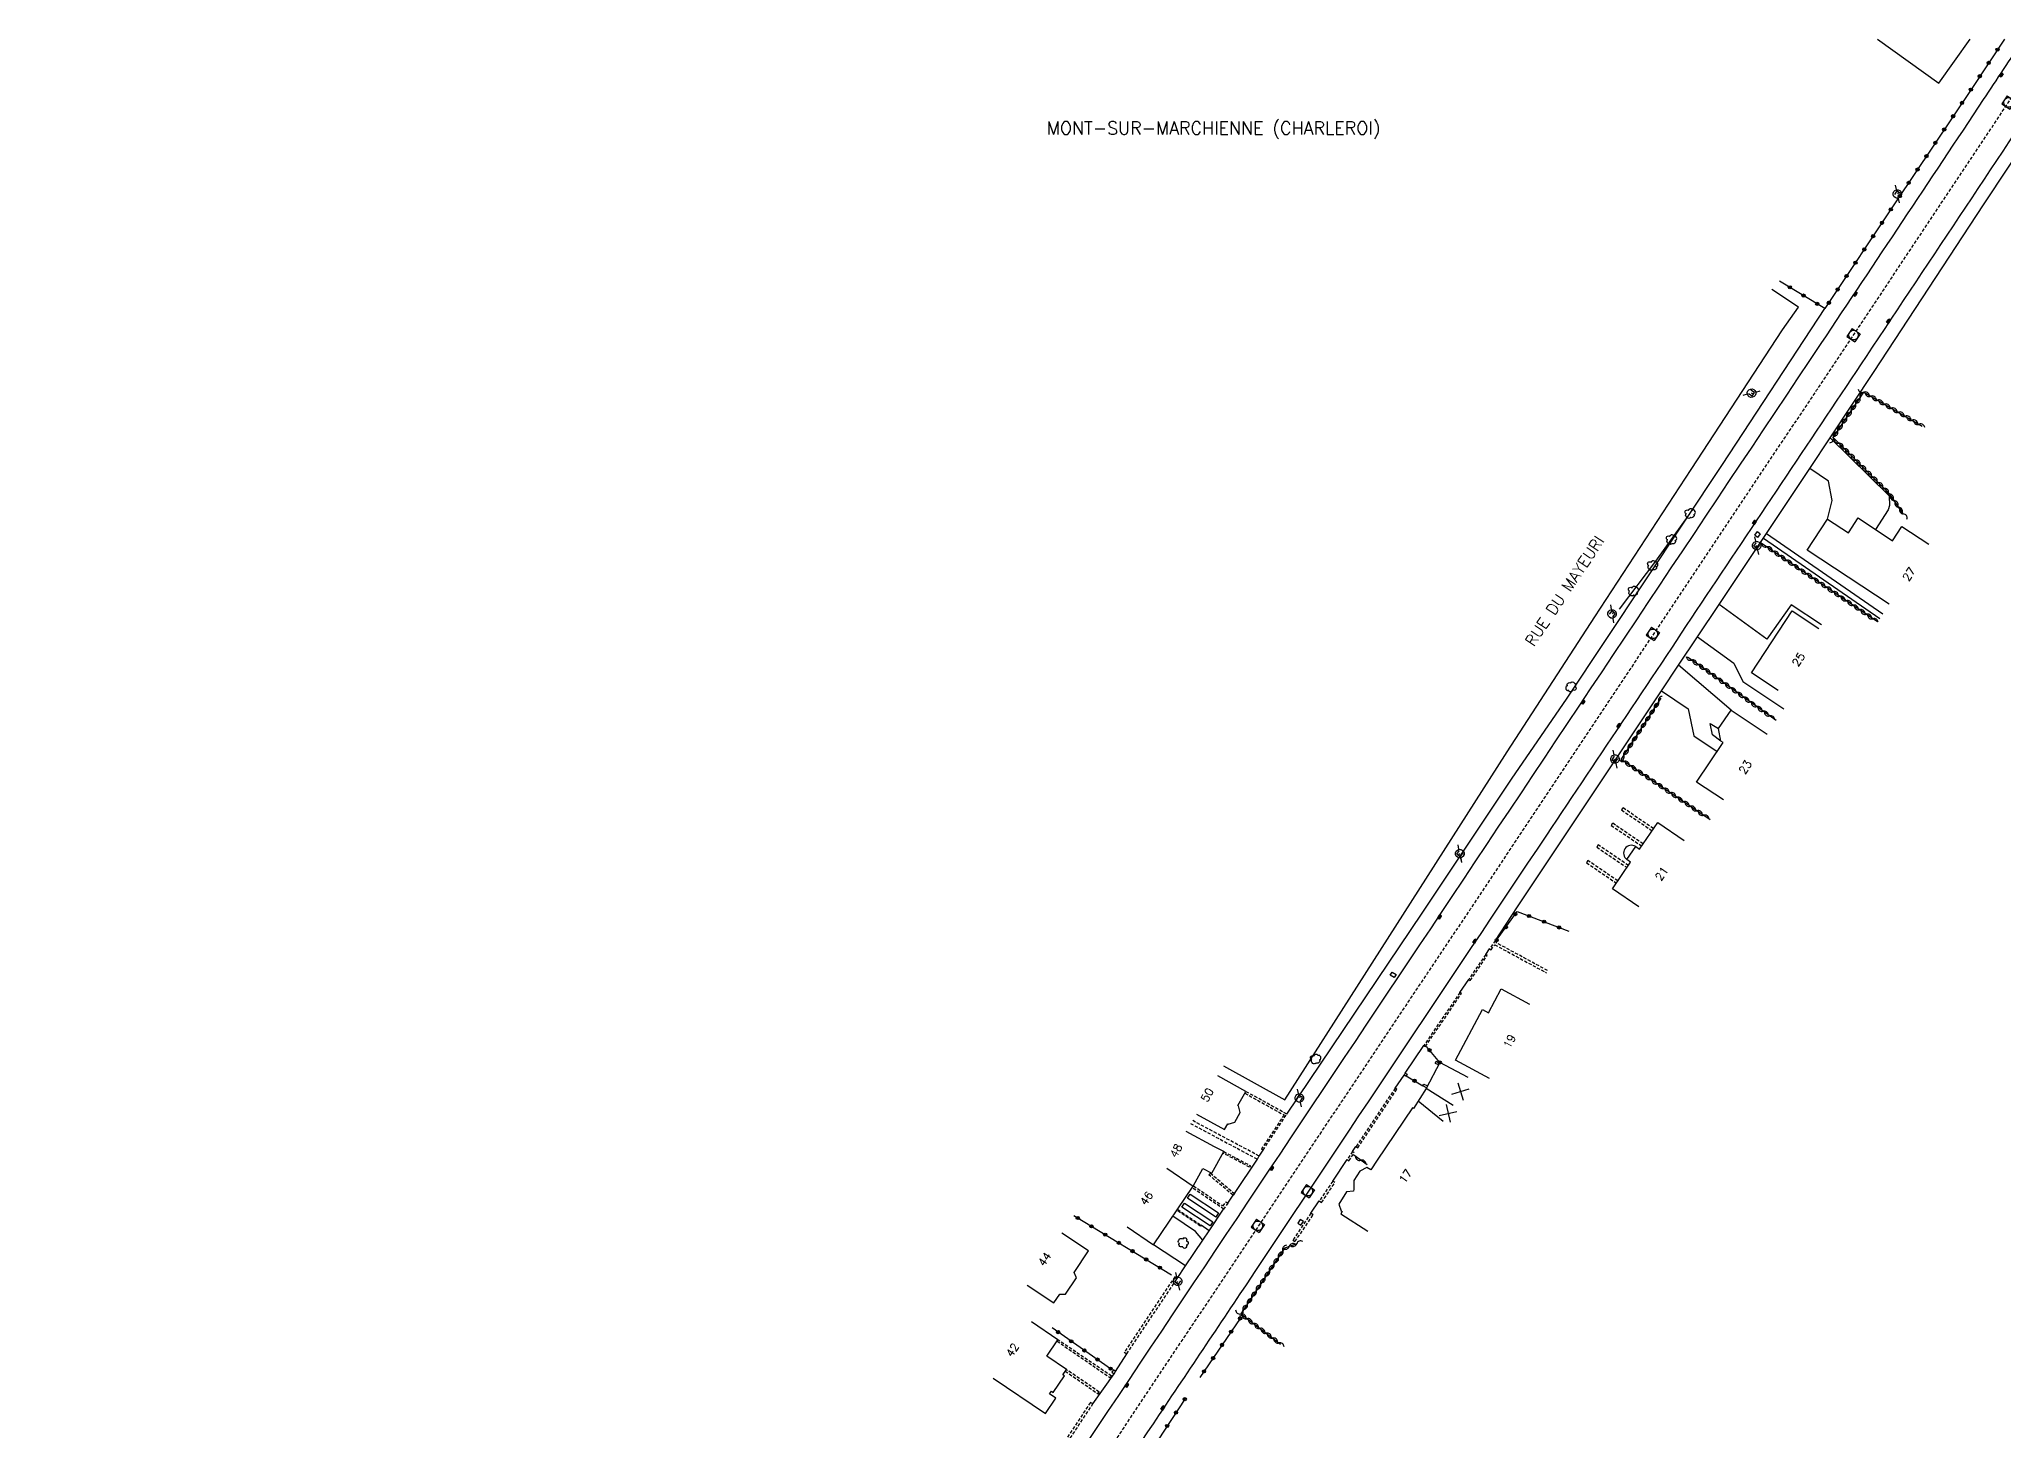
# Model space of a CAD drawing. Header units: millimetres. Extents: x 153000 to 154001, y 120000 to 121000.
# Drawn here: x 153360.4 to 153667.2, y 120782.7 to 121000 of the extents above; entities that cross this region are included whole.
import ezdxf
from ezdxf.enums import TextEntityAlignment as Align

# ---------------------------------------------------------------- set-up
doc = ezdxf.new("R2010")
doc.units = ezdxf.units.MM
doc.linetypes.add('DASHED', pattern=[0.75, 0.5, -0.25])
doc.layers.get('0').update_dxf_attribs({"linetype": 'CONTINUOUS'})
for name, color, linetype in [('W0001', 6, 'DASHED'), ('W0008', 7, 'CONTINUOUS'), ('W0100', 7, 'CONTINUOUS'), ('W0112', 1, 'DASHED'), ('W0300', 7, 'CONTINUOUS'), ('W0302', 3, 'CONTINUOUS'), ('W0310', 3, 'CONTINUOUS'), ('W0322', 7, 'CONTINUOUS'), ('W0330', 7, 'CONTINUOUS'), ('W0334', 7, 'CONTINUOUS'), ('W0400', 7, 'CONTINUOUS'), ('W0420', 7, 'CONTINUOUS'), ('W0471', 7, 'CONTINUOUS'), ('W0980', 7, 'CONTINUOUS'), ('W0989', 7, 'CONTINUOUS'), ('W0991', 7, 'CONTINUOUS'), ('W1102', 7, 'CONTINUOUS')]:
    doc.layers.add(name, color=color, linetype=linetype)
doc.styles.get("Standard").update_dxf_attribs({"font": 'romans.shx', "width": 0.85})

# ---------------------------------------------------------------- blocks, each defined once
blk = doc.blocks.new('t310o')
at = {"color": 0, "linetype": 'Continuous'}
for centre, start, end in [((-0.5, 0.38), 216.8699, 323.1304), ((0.5, -0.37), 36.8699, 143.1303)]:
    blk.add_arc(centre, 0.625, start, end, dxfattribs=at)
blk = doc.blocks.new('t991o')
at = {"color": 0, "linetype": 'Continuous'}
for p, q in [((-1, 1), (1, -1)), ((-1, -1), (1, 1))]:
    blk.add_line(p, q, dxfattribs=at)
blk = doc.blocks.new('t322o')
at = {"color": 0, "linetype": 'Continuous'}
for radius in [0.25, 0.15]:
    blk.add_circle((0, 0), radius, dxfattribs=at)
blk = doc.blocks.new('T300')
for p, q in [((-0.8, 0.51), (-0.86, 0.34)), ((-0.86, 0.34), (-0.86, 0.17)), ((-0.86, 0.17), (-0.74, 0.06)), ((-0.69, 0.63), (-0.8, 0.51)), ((-0.8, -0.06), (-0.74, 0.06)), ((-0.74, 0.06), (-0.69, 0.11)), ((-0.57, 0.69), (-0.69, 0.63)), ((-0.46, 0.69), (-0.57, 0.69)), ((-0.29, 0.63), (-0.46, 0.69)), ((-0.29, 0.63), (-0.17, 0.74)), ((-0.23, 0.57), (-0.29, 0.63)), ((-0.17, 0.74), (-0.06, 0.8)), ((-0.06, 0.8), (0.06, 0.8)), ((0.06, 0.8), (0.23, 0.74)), ((0.23, 0.74), (0.34, 0.63)), ((0.34, 0.63), (0.4, 0.51)), ((0.46, 0.46), (0.34, 0.46)), ((0.4, 0.51), (0.4, 0.46)), ((0.57, 0.4), (0.46, 0.46)), ((0.57, 0.4), (0.69, 0.29)), ((0.69, 0.29), (0.74, 0.17)), ((0.74, 0.06), (0.69, -0.17)), ((0.74, 0.17), (0.74, 0.06)), ((-0.8, -0.17), (-0.8, -0.06)), ((-0.8, -0.23), (-0.8, -0.17)), ((-0.74, -0.34), (-0.8, -0.23)), ((-0.69, -0.4), (-0.74, -0.34)), ((-0.51, -0.46), (-0.69, -0.4)), ((-0.4, -0.46), (-0.51, -0.46)), ((-0.4, -0.46), (-0.34, -0.46)), ((-0.34, -0.46), (-0.34, -0.4)), ((-0.34, -0.51), (-0.34, -0.46)), ((-0.29, -0.63), (-0.34, -0.51)), ((-0.17, -0.74), (-0.29, -0.63)), ((-0.06, -0.8), (-0.17, -0.74)), ((0.06, -0.8), (-0.06, -0.8)), ((0.17, -0.74), (0.06, -0.8)), ((0.23, -0.69), (0.17, -0.74)), ((0.29, -0.46), (0.23, -0.46)), ((0.29, -0.63), (0.23, -0.69)), ((0.46, -0.4), (0.29, -0.46)), ((0.34, -0.51), (0.29, -0.63)), ((0.34, -0.51), (0.34, -0.46)), ((0.57, -0.34), (0.46, -0.4)), ((0.63, -0.29), (0.57, -0.34)), ((0.69, -0.17), (0.63, -0.29))]:
    blk.add_line(p, q)
blk = doc.blocks.new('T471')
for p, q in [((-0.333334, 0.333334), (-0.333334, -0.333334)), ((-0.333334, 0.333334), (0.333334, 0.333334)), ((-0.333334, 0), (0, 0)), ((0.500001, 0.500001), (1.000002, 1.000002)), ((-0.500001, -0.500001), (-1.000002, -1.000002)), ((-0.333334, -0.333334), (0.333334, -0.333334))]:
    blk.add_line(p, q)
blk.add_ellipse((0, 0), major_axis=(0.471405, 0.471405), ratio=1, start_param=5.4977871438, end_param=11.780972451)
blk = doc.blocks.new('T400')
for p, q in [((-0.15, 0.3), (0.15, 0.3)), ((-0.15, -0.25), (-0.15, 0.3)), ((-0.15, 0.15), (0.15, 0.15)), ((-0.15, 0), (0.15, 0)), ((0.15, 0.3), (0.15, -0.25)), ((-0.15, -0.15), (0.15, -0.15)), ((-0.15, -0.25), (-0.15, -0.3)), ((-0.15, -0.3), (0.15, -0.3)), ((0.15, -0.3), (0.15, -0.25))]:
    blk.add_line(p, q)
blk = doc.blocks.new('T420')
for p, q in [((0.75, 0.75), (-0.75, 0.75)), ((-0.75, 0.75), (-0.75, -0.75)), ((0.75, 0.75), (0.75, -0.75)), ((0.75, -0.75), (-0.75, -0.75))]:
    blk.add_line(p, q)
blk.add_ellipse((0, 0), major_axis=(-0.53, 0.53), ratio=1, start_param=3.926991, end_param=10.210176)

msp = doc.modelspace()

# ---------------------------------------------------------------- linework, layer by layer
at = {"layer": 'W0001', "flags": 128}
msp.add_lwpolyline([(153363.28, 120534.06), (153365.13, 120536.8, -0.00033), (153418.42, 120616.6, -0.000932), (153480.1, 120708.93, 0.001108), (153530.18, 120783.77, -0.000172), (153583.94, 120864.22, -0.000373), (153641.59, 120950.59, 0.000476), (153666.96, 120988.67, -0.000171), (153674.48, 121000, -0.000171)], format="xyb", dxfattribs=at)
at = {"layer": 'W0008', "flags": 128}
msp.add_lwpolyline([(153360.37, 120536), (153362.24, 120538.72, -0.00033), (153415.53, 120618.52, -0.000932), (153477.22, 120710.87, 0.001108), (153527.29, 120785.7, -0.000172), (153581.06, 120866.14, -0.000373), (153638.71, 120952.52, 0.000476), (153664.06, 120990.59, -0.000142), (153670.32, 121000, -0.000142)], format="xyb", dxfattribs=at)
at = {"layer": 'W0008'}
msp.add_lwpolyline([(153365.91, 120531.75), (153367.18, 120533.62, 0.000108), (153406.1, 120591.9, 0.000419), (153431.82, 120630.43, -0.000269), (153456.93, 120667.99, 0.000637), (153476.99, 120698.01, 0.001586), (153508.28, 120744.78, 0.001159), (153533.41, 120782.36, 0.000114), (153548.92, 120805.52, -0.000413), (153595.83, 120875.74, 0.000653), (153620.79, 120913.12, 0.000704), (153645.75, 120950.48, -0.000181), (153676.81, 120997.11, -0.000009), (153678.73, 121000, -0.000009)], format="xyb", dxfattribs=at)
at = {"layer": 'W0100'}
for points in [[(153647.49, 121000), (153657.05, 120993.16), (153661.94, 121000)], [(153649.31, 120911.8), (153636.51, 120920.23), (153639.7, 120925.08), (153642.94, 120922.95), (153644.46, 120925.25), (153649.84, 120921.7), (153651.3, 120923.91), (153655.48, 120921.16)], [(153631.96, 120898.32), (153627.79, 120901.08), (153634.17, 120910.73), (153638.34, 120907.98)], [(153623.41, 120881.21), (153619.24, 120883.97), (153623.38, 120890.19), (153623.03, 120890.42), (153622.66, 120892.35), (153624.62, 120895.25), (153630.25, 120891.5)], [(153610.23, 120864.52), (153606.1, 120867.33), (153608.93, 120871.49), (153608.34, 120871.9), (153609.72, 120873.96), (153610.33, 120873.55), (153613.15, 120877.69), (153617.28, 120874.87)], [(153586.88, 120837.72), (153581.55, 120840.58), (153585.81, 120848.49), (153586.73, 120847.99), (153588.73, 120851.72), (153593.14, 120849.35)], [(153541.13, 120832.16), (153545.49, 120829.73), (153546, 120830.64), (153546.09, 120830.59), (153547.11, 120830.91), (153547.94, 120832.39), (153547.68, 120833.43), (153547.59, 120833.48), (153548.82, 120835.69), (153544.46, 120838.13)], [(153583.53, 120837.89), (153579.11, 120840.22), (153576.97, 120836.18), (153574.99, 120833.02), (153574.85, 120833.12), (153569.36, 120824.95), (153568.34, 120823.46), (153567.74, 120823.83), (153566.62, 120823.26), (153565.71, 120821.81), (153565.67, 120820.43), (153565.62, 120820.13), (153564.57, 120820), (153563.37, 120818.09), (153563.73, 120817.03), (153563.88, 120816.93), (153563.64, 120816.56), (153567.88, 120813.89)], [(153530.27, 120814.54), (153534.41, 120811.73), (153540.62, 120820.9), (153542.1, 120823.67), (153543.51, 120822.91), (153545.37, 120826.31), (153543.91, 120827.06), (153539.5, 120829.42)], [(153514.69, 120805.45), (153518.84, 120802.67), (153519.76, 120804.04), (153520.67, 120804.02), (153522.38, 120806.58), (153522.02, 120807.42), (153524.27, 120810.8), (153520.11, 120813.58)], [(153509.38, 120790.91), (153517.52, 120785.4), (153519.15, 120787.82), (153518.18, 120788.48), (153518.45, 120788.87), (153518.71, 120788.68), (153520.48, 120791.28), (153520.23, 120791.45), (153520.79, 120792.26), (153517.73, 120794.37), (153519.47, 120796.9), (153515.35, 120799.74)]]:
    msp.add_lwpolyline(points, dxfattribs=at)
at = {"layer": 'W0112'}
for points in [[(153612.5, 120876.74), (153607.72, 120879.99), (153607.51, 120879.65), (153612.28, 120876.4)], [(153610.88, 120874.35), (153606.11, 120877.59), (153605.9, 120877.25), (153610.65, 120874.01)], [(153606.94, 120868.56), (153602.24, 120871.76), (153602.02, 120871.42), (153606.71, 120868.23)], [(153608.58, 120870.98), (153603.88, 120874.19), (153603.66, 120873.84), (153608.36, 120870.65)], [(153595.95, 120854.57), (153587.94, 120858.92), (153588.05, 120859.07), (153587.81, 120859.25), (153586.89, 120857.98), (153587.13, 120857.81), (153587.71, 120858.6), (153595.76, 120854.23)], [(153578.91, 120839.85), (153578.39, 120840.12), (153578.54, 120840.4), (153579.06, 120840.13)], [(153548.68, 120835.43), (153554.79, 120832.04), (153551.29, 120826.71), (153551.54, 120826.55), (153555.21, 120832.14), (153548.82, 120835.69)], [(153577.02, 120836.27), (153576.48, 120836.55), (153576.63, 120836.85), (153577.17, 120836.56)], [(153540.18, 120830.7), (153550.63, 120825.12), (153550.89, 120825.61), (153540.44, 120831.19)], [(153545.37, 120826.31), (153549.55, 120824.1), (153549.42, 120823.86), (153545.25, 120826.07)], [(153540.64, 120820.95), (153545.27, 120817.81), (153545.72, 120818.47), (153546.02, 120818.27), (153545.36, 120817.32), (153540.45, 120820.65)], [(153538.17, 120817.29), (153541.83, 120814.8), (153541.73, 120814.66), (153538.07, 120817.14)], [(153519.34, 120796.71), (153527.68, 120790.97), (153527.84, 120791.25), (153519.47, 120796.9)], [(153520.62, 120792.02), (153525.76, 120788.48), (153525.93, 120788.76), (153520.79, 120792.26)]]:
    msp.add_lwpolyline(points, dxfattribs=at)
for points in [[(153586.29, 120857.09), (153583.63, 120853.19), (153583.88, 120853.03), (153586.54, 120856.92)], [(153576.88, 120842.71), (153582.51, 120850.99), (153582.26, 120851.15), (153576.64, 120842.88)], [(153573.54, 120838.24), (153573.73, 120838.55), (153574.01, 120838.39), (153573.82, 120838.07)], [(153572.17, 120836.23), (153566.03, 120827.09), (153566.3, 120826.91), (153572.43, 120836.05)], [(153565.48, 120826.3), (153564.65, 120825.06), (153564.92, 120824.88), (153565.75, 120826.12)], [(153547.04, 120819.74), (153546.82, 120819.5), (153543.07, 120822.65), (153543.28, 120822.96)], [(153562.39, 120821.7), (153560.3, 120818.59), (153560.66, 120818.35), (153562.74, 120821.47)], [(153556.5, 120812.24), (153559.34, 120816.45), (153558.99, 120816.69), (153556.15, 120812.47)], [(153537.74, 120806.77), (153529.84, 120794.97), (153530.22, 120794.71), (153538.12, 120806.51)], [(153528.13, 120792.2), (153527.91, 120791.85), (153528.26, 120791.62), (153528.49, 120791.98)], [(153524.54, 120787.14), (153519.37, 120779.28), (153519.76, 120779.03), (153524.93, 120786.89)]]:
    msp.add_lwpolyline(points, close=True, dxfattribs=at)
at = {"layer": 'W0302'}
msp.add_lwpolyline([(153618.13, 120925.92), (153612.8, 120918.5), (153607.16, 120911.02)], dxfattribs=at)
at = {"layer": 'W0310'}
for points in [[(153651.52, 120925.89), (153649.39, 120928.99), (153640.56, 120937.8), (153645.34, 120944.87)], [(153645.34, 120944.87), (153654.47, 120939.61)], [(153647.49, 120909.02), (153629.17, 120921.44)], [(153631.65, 120893.6), (153620.58, 120901.6), (153617.8, 120903.5)], [(153621.36, 120878.12), (153607.47, 120887.53), (153613.67, 120897.1)], [(153567.79, 120824.24), (153565.71, 120825.72)], [(153556.77, 120811.92), (153554.84, 120811.21), (153548.02, 120800.96)], [(153548.02, 120800.96), (153554.26, 120796.21)]]:
    msp.add_lwpolyline(points, dxfattribs=at)
at = {"layer": 'W0322'}
for points in [[(153667.3, 121000), (153661.99, 120992.02), (153650.36, 120974.62), (153639.28, 120957.96), (153632.2, 120962.23)], [(153588, 120859.32), (153591.22, 120863.79), (153599.27, 120860.74)], [(153579.11, 120840.22), (153577.04, 120842.71)], [(153573.86, 120838.14), (153576.49, 120836.58)], [(153521.94, 120816.31), (153537.21, 120807.08)], [(153527.71, 120792.4), (153518.55, 120798.77)], [(153547.93, 120800.25), (153541.62, 120791)], [(153539.29, 120787.64), (153530.86, 120774.81), (153522.26, 120761.56), (153513.83, 120748.53)]]:
    msp.add_lwpolyline(points, dxfattribs=at)
at = {"layer": 'W0330'}
msp.add_lwpolyline([(153545.33, 120839.7), (153554.9, 120834.36), (153567.38, 120853.85), (153589.66, 120888.73), (153603.31, 120909.81), (153618.37, 120932.83), (153632.63, 120954.62), (153635.14, 120958.19), (153630.96, 120960.93)], dxfattribs=at)
at = {"layer": 'W0334'}
for points in [[(153587.81, 120859.25), (153591.25, 120864.52), (153598.44, 120875.3), (153613.74, 120898.26), (153616.4, 120902.26), (153619.37, 120906.68), (153622.76, 120911.73), (153636.94, 120933), (153640.07, 120937.74), (153646.99, 120948.13), (153664.06, 120974.15), (153679.34, 120997.22), (153681.31, 121000)], [(153555.21, 120832.14), (153576.36, 120863.52), (153590.32, 120884.46), (153599.02, 120897.11), (153623.26, 120933.58), (153639.28, 120957.96)], [(153640.07, 120937.74), (153649.3, 120928.71), (153649.38, 120927.22), (153649.17, 120926.52), (153647.16, 120923.47)], [(153639.7, 120925.08), (153640.38, 120927.99), (153639.84, 120930.98), (153636.94, 120933)], [(153629.67, 120922.08), (153647.85, 120909.57)], [(153630.15, 120922.81), (153648.33, 120910.3)], [(153638.73, 120908.56), (153634, 120911.68), (153630.22, 120906.3), (153622.76, 120911.73)], [(153619.37, 120906.68), (153625.05, 120902.55), (153626.46, 120899.72), (153632.88, 120895.45)], [(153624.62, 120895.25), (153616.4, 120902.26)], [(153613.74, 120898.26), (153617.9, 120895.47), (153618.78, 120891.25), (153622.44, 120888.77)], [(153623.03, 120890.42), (153621.69, 120891.37), (153621.37, 120893.18), (153622.66, 120892.35)], [(153542.11, 120812.49), (153540.94, 120813.83), (153537.44, 120816.2)], [(153543.12, 120813.95), (153541.83, 120814.8)], [(153539.42, 120808.46), (153534.41, 120811.73)]]:
    msp.add_lwpolyline(points, dxfattribs=at)
for points in [[(153628.75, 120922.21), (153628.3, 120922.56), (153628.73, 120923.13), (153629.17, 120922.79)], [(153571.35, 120853.86), (153571.66, 120854.33), (153572.28, 120853.96), (153571.97, 120853.49)], [(153540.13, 120819.65), (153544.57, 120816.72), (153544.14, 120816.08), (153539.7, 120819.02)], [(153539.24, 120818.27), (153543.68, 120815.34), (153543.25, 120814.7), (153538.81, 120817.64)], [(153557.81, 120815.41), (153557.32, 120815.72), (153556.92, 120815.13), (153557.42, 120814.81)]]:
    msp.add_lwpolyline(points, close=True, dxfattribs=at)
at = {"layer": 'W0334', "flags": 128}
msp.add_lwpolyline([(153609.72, 120873.96, 0.960817), (153608.34, 120871.9, 0.960817)], format="xyb", dxfattribs=at)
for points in [[(153586.29, 120857.09), (153586.89, 120857.98)], [(153582.26, 120851.15), (153583.63, 120853.19)], [(153573.73, 120838.55), (153576.64, 120842.88)], [(153572.17, 120836.23), (153573.54, 120838.24)], [(153550.89, 120825.61), (153551.54, 120826.55)], [(153565.48, 120826.3), (153566.03, 120827.09)], [(153547.04, 120819.74), (153550.63, 120825.12)], [(153562.39, 120821.7), (153564.65, 120825.06)], [(153546.02, 120818.27), (153546.82, 120819.5)], [(153538.12, 120806.51), (153539.42, 120808.46), (153542.11, 120812.49), (153543.12, 120813.95), (153545.36, 120817.32)], [(153558.99, 120816.69), (153560.3, 120818.59)], [(153528.49, 120791.98), (153530.22, 120794.71)], [(153524.93, 120786.89), (153528.26, 120791.62)]]:
    msp.add_lwpolyline(points, dxfattribs=at)
at = {"layer": 'W1102'}
for p, q in [((153581.21, 120833.52), (153576.97, 120836.18)), ((153579.63, 120831), (153575.72, 120834.18)), ((153536.46, 120823.72), (153540.62, 120820.9))]:
    msp.add_line(p, q, dxfattribs=at)

# ---------------------------------------------------------------- block references
at = {"layer": 'W0300'}
for p, rotation in [((153618.13, 120925.92), 234.327474862956), ((153615.21, 120921.85), 234.327474862956), ((153612.28, 120917.8), 232.974055093559), ((153609.27, 120913.81), 232.974055093559), ((153599.7, 120898.91), 55.4611590007446), ((153559.65, 120840.73), 236.856126309142), ((153539.01, 120812.14), 146.918524292214)]:
    msp.add_blockref('T300', p, dxfattribs=dict(at, rotation=rotation))
at = {"layer": 'W0310'}
for p, rotation in [((153645.34, 120944.87), 330.0640471498), ((153643.38, 120941.96), 55.9828475180953), ((153644.07, 120943), 55.9828475180953), ((153644.77, 120944.03), 55.9828475180953), ((153646.42, 120944.25), 330.0640471498), ((153647.51, 120943.63), 330.0640471498), ((153648.59, 120943), 330.0640471498), ((153649.67, 120942.38), 330.0640471498), ((153650.76, 120941.75), 330.0640471498), ((153641.28, 120938.85), 55.9828475180953), ((153641.98, 120939.89), 55.9828475180953), ((153642.68, 120940.93), 55.9828475180953), ((153651.84, 120941.13), 330.0640471498), ((153652.92, 120940.51), 330.0640471498), ((153654.01, 120939.88), 330.0640471498), ((153640.58, 120937.82), 55.9828475180953), ((153641.43, 120936.93), 135.044526937432), ((153642.32, 120936.05), 135.044526937432), ((153643.2, 120935.17), 135.044526937432), ((153644.08, 120934.28), 135.044526937432), ((153644.97, 120933.4), 135.044526937432), ((153645.85, 120932.52), 135.044526937432), ((153646.74, 120931.63), 135.044526937432), ((153647.62, 120930.75), 135.044526937432), ((153648.51, 120929.87), 135.044526937432), ((153649.39, 120928.98), 124.554520041637), ((153650.1, 120927.95), 124.554520041637), ((153650.81, 120926.92), 124.554520041637), ((153651.52, 120925.89), 124.554520041637), ((153630.21, 120920.74), 145.8664958743588), ((153631.24, 120920.04), 145.8664958743588), ((153632.27, 120919.34), 145.8664958743588), ((153633.31, 120918.63), 145.8664958743588), ((153634.34, 120917.93), 145.8664958743588), ((153635.38, 120917.23), 145.8664958743588), ((153636.41, 120916.53), 145.8664958743588), ((153637.45, 120915.83), 145.8664958743588), ((153638.48, 120915.13), 145.8664958743588), ((153639.52, 120914.43), 145.8664958743588), ((153640.55, 120913.72), 145.8664958743588), ((153641.59, 120913.02), 145.8664958743588), ((153642.62, 120912.32), 145.8664958743588), ((153643.66, 120911.62), 145.8664958743588), ((153644.69, 120910.92), 145.8664958743588), ((153645.73, 120910.22), 145.8664958743588), ((153646.76, 120909.52), 145.8664958743588), ((153618.44, 120903.06), 145.621205660292), ((153619.47, 120902.36), 145.621205660292), ((153620.5, 120901.65), 145.621205660292), ((153621.52, 120900.92), 144.1267174588044), ((153622.53, 120900.19), 144.1267174588044), ((153623.54, 120899.46), 144.1267174588044), ((153624.56, 120898.72), 144.1267174588044), ((153612.62, 120895.48), 57.07788757416984), ((153613.3, 120896.53), 57.07788757416984), ((153625.57, 120897.99), 144.1267174588044), ((153626.58, 120897.26), 144.1267174588044), ((153627.59, 120896.53), 144.1267174588044), ((153628.61, 120895.79), 144.1267174588044), ((153610.59, 120892.34), 57.07788757416984), ((153611.27, 120893.39), 57.07788757416984), ((153611.94, 120894.43), 57.07788757416984), ((153629.62, 120895.06), 144.1267174588044), ((153630.63, 120894.33), 144.1267174588044), ((153608.55, 120889.19), 57.07788757416984), ((153609.23, 120890.24), 57.07788757416984), ((153609.91, 120891.29), 57.07788757416984), ((153607.9, 120887.24), 145.8993423575264), ((153607.87, 120888.14), 57.07788757416984), ((153608.94, 120886.53), 145.8993423575264), ((153609.97, 120885.83), 145.8993423575264), ((153611.01, 120885.13), 145.8993423575264), ((153612.04, 120884.43), 145.8993423575264), ((153613.08, 120883.73), 145.8993423575264), ((153614.11, 120883.03), 145.8993423575264), ((153615.15, 120882.33), 145.8993423575264), ((153616.18, 120881.63), 145.8993423575264), ((153617.22, 120880.93), 145.8993423575264), ((153618.25, 120880.23), 145.8993423575264), ((153619.29, 120879.53), 145.8993423575264), ((153620.32, 120878.83), 145.8993423575264), ((153566.77, 120824.96), 144.475852054409), ((153553.9, 120809.8), 236.355344485702), ((153554.6, 120810.84), 236.355344485702), ((153555.6, 120811.49), 200.138223636236), ((153556.77, 120811.92), 200.138223636236), ((153551.83, 120806.68), 236.355344485702), ((153552.52, 120807.72), 236.355344485702), ((153553.21, 120808.76), 236.355344485702), ((153549.75, 120803.56), 236.355344485702), ((153550.44, 120804.6), 236.355344485702), ((153551.13, 120805.64), 236.355344485702), ((153548.02, 120800.96), 322.733092320979), ((153548.36, 120801.48), 236.355344485702), ((153549.06, 120802.52), 236.355344485702), ((153549.01, 120800.2), 322.733092320979), ((153550.01, 120799.44), 322.733092320979), ((153551, 120798.69), 322.733092320979), ((153552, 120797.93), 322.733092320979), ((153552.99, 120797.17), 322.733092320979), ((153553.99, 120796.42), 322.733092320979)]:
    msp.add_blockref('t310o', p, dxfattribs=dict(at, rotation=rotation))
at = {"layer": 'W0322'}
for p, rotation in [((153666.23, 120998.39), 236.346973439276), ((153663.46, 120994.23), 236.346973439276), ((153664.84, 120996.31), 236.346973439276), ((153662.07, 120992.14), 236.346973439276), ((153659.29, 120987.99), 236.245019848834), ((153660.68, 120990.07), 236.245019848834), ((153657.91, 120985.91), 236.245019848834), ((153656.52, 120983.83), 236.245019848834), ((153653.74, 120979.67), 236.245019848834), ((153655.13, 120981.75), 236.245019848834), ((153652.35, 120977.59), 236.245019848834), ((153649.57, 120973.44), 236.386817552138), ((153650.96, 120975.52), 236.245019848834), ((153648.19, 120971.35), 236.386817552138), ((153645.42, 120967.19), 236.386817552138), ((153646.81, 120969.27), 236.386817552138), ((153644.04, 120965.11), 236.386817552138), ((153633.79, 120961.27), 148.883502202572), ((153641.27, 120960.94), 236.386817552138), ((153642.65, 120963.03), 236.386817552138), ((153635.93, 120959.98), 148.883502202572), ((153638.07, 120958.69), 148.883502202572), ((153639.89, 120958.86), 236.386817552138), ((153590.92, 120863.38), 54.2677755578921), ((153593.08, 120863.09), 339.197928362321), ((153595.42, 120862.2), 339.197928362321), ((153588, 120859.32), 54.2677755578921), ((153589.46, 120861.35), 54.2677755578921), ((153597.76, 120861.31), 339.197928362321), ((153577.51, 120842.14), 129.708902000567), ((153579.11, 120840.22), 129.708902000567), ((153575.18, 120837.36), 329.227843918546), ((153522.57, 120815.93), 328.860555063218), ((153524.71, 120814.63), 328.860555063218), ((153526.85, 120813.34), 328.860555063218), ((153528.99, 120812.05), 328.860555063218), ((153531.13, 120810.76), 328.860555063218), ((153533.27, 120809.46), 328.860555063218), ((153535.41, 120808.17), 328.860555063218), ((153519.5, 120798.11), 145.167734669891), ((153546.52, 120798.19), 235.708338040727), ((153547.93, 120800.25), 235.708338040727), ((153521.55, 120796.68), 145.167734669891), ((153523.6, 120795.25), 145.167734669891), ((153545.11, 120796.12), 235.708338040727), ((153525.66, 120793.83), 145.167734669891), ((153527.71, 120792.4), 145.167734669891), ((153542.3, 120791.99), 235.708338040727), ((153543.71, 120794.06), 235.708338040727), ((153537.91, 120785.55), 236.718969650854), ((153539.29, 120787.64), 236.718969650854), ((153536.54, 120783.46), 236.718969650854)]:
    msp.add_blockref('t322o', p, dxfattribs=dict(at, rotation=rotation))
at = {"layer": 'W0400'}
for p, rotation in [((153666.83, 120994.45), 326.340272883957), ((153644.04, 120960.23), 326.311596777537), ((153649.2, 120955.97), 146.2824564699961), ((153628.25, 120924.55), 146.2018293004265), ((153601.49, 120896.49), 146.320102205994), ((153607.08, 120892.82), 146.2349840540298), ((153579.08, 120862.95), 146.2619694603724), ((153584.56, 120859.13), 146.1696403440303), ((153552.86, 120823.69), 146.2625088041495), ((153530.22, 120789.82), 146.2173243803568), ((153535.86, 120786.25), 146.1852955614311)]:
    msp.add_blockref('T400', p, dxfattribs=dict(at, rotation=rotation))
at = {"layer": 'W0420'}
for p, rotation in [((153667.94, 120990.15), 56.3247273847786), ((153643.72, 120953.82), 56.2824564699961), ((153612.41, 120907.15), 56.23498405402979), ((153558.52, 120820.11), 56.2889964923224), ((153550.71, 120814.71), 56.2625088041495)]:
    msp.add_blockref('T420', p, dxfattribs=dict(at, rotation=rotation))
at = {"layer": 'W0471'}
for p, rotation in [((153650.59, 120975.85), 236.245019848834), ((153627.81, 120944.74), 148.883502202572), ((153628.62, 120920.93), 56.2018293004265), ((153606.03, 120910.27), 232.974055093559), ((153606.48, 120887.59), 56.23498405402979), ((153582.24, 120872.83), 56.26196946037241), ((153582.25, 120872.83), 56.2018293004265), ((153557.19, 120834.66), 236.856126309142), ((153538.19, 120806.04), 56.1961288508818)]:
    msp.add_blockref('T471', p, dxfattribs=dict(at, rotation=rotation))
at = {"layer": 'W0991'}
for p, rotation in [((153582.37, 120835.7), 332.0011651128175), ((153580.42, 120832.26), 327.9148026478204)]:
    msp.add_blockref('t991o', p, dxfattribs=dict(at, rotation=rotation))

# ---------------------------------------------------------------- texts
at = {"layer": 'W0980'}
msp.add_text('MONT-SUR-MARCHIENNE (CHARLEROI)', height=2, dxfattribs=at).set_placement((153543.79, 120986), align=Align.MIDDLE)
at = {"layer": 'W0989'}
msp.add_text('RUE DU MAYEURI', height=1.75, rotation=56.256, dxfattribs=at).set_placement((153598.62, 120913.86), align=Align.MIDDLE)
at = {"layer": 'W0991'}
for s, rotation, p in [('27', 56.6408, (153652.4, 120916.48)), ('25', 56.5415, (153635.15, 120903.15)), ('23', 56.3844, (153626.83, 120886.35)), ('21', 55.7396, (153613.76, 120869.7)), ('19', 61.7135, (153590.01, 120843.53)), ('50', 60.8569, (153542.79, 120835.15)), ('48', 61.8967, (153537.92, 120826.45)), ('17', 55.5167, (153573.75, 120822.45)), ('46', 55.8805, (153533.3, 120819.01)), ('44', 56.2507, (153517.4, 120809.51)), ('42', 55.8958, (153512.36, 120795.32))]:
    msp.add_text(s, height=1.25, rotation=rotation, dxfattribs=at).set_placement(p, align=Align.MIDDLE)

doc.saveas('drawing.dxf')
